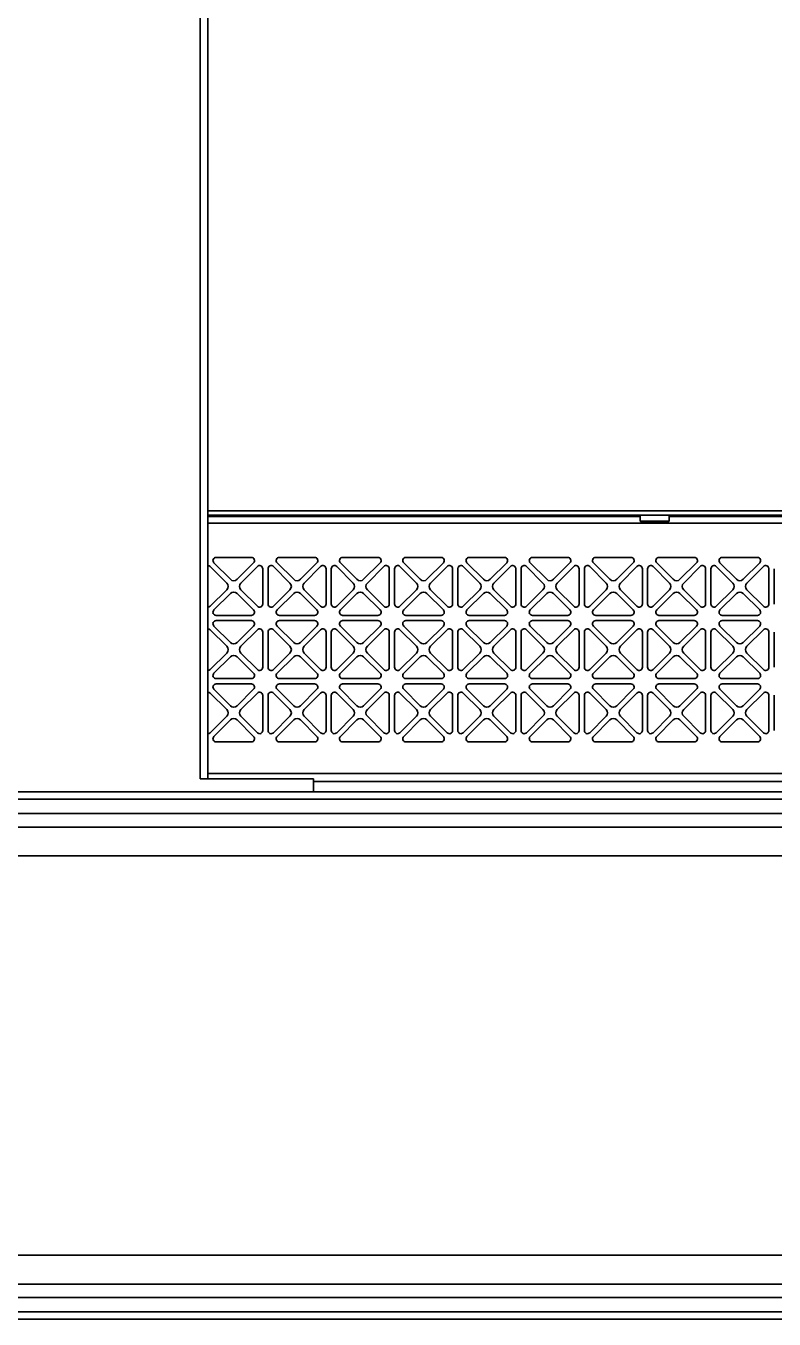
# Model space of a CAD drawing. Header units: millimetres. Extents: x 32496 to 166256, y 3504 to 23939.
# Drawn here: x 41025.6 to 41309.4, y 15003.3 to 15494 of the extents above; entities that cross this region are included whole.
import ezdxf

# ---------------------------------------------------------------- set-up
doc = ezdxf.new("R2010")
doc.units = ezdxf.units.MM
doc.layers.get('0').update_dxf_attribs({"lineweight": 35})

msp = doc.modelspace()

# ---------------------------------------------------------------- linework, layer by layer
at = {"linetype": 'Continuous'}
for p, q in [((41091.64, 17717.349), (41091.64, 15208.349)), ((41094.64, 17717.349), (41094.64, 15208.349)), ((41094.64, 15310.049), (41578.74, 15310.049)), ((41094.64, 15308.349), (41580.94, 15308.349)), ((41258.615, 15307.849), (41094.64, 15307.849)), ((41094.64, 15305.349), (41591.94, 15305.349)), ((41258.615, 15308.349), (41258.615, 15306.149)), ((41258.915, 15305.849), (41258.615, 15306.149)), ((41258.615, 15306.149), (41269.665, 15306.149)), ((41258.915, 15305.849), (41269.365, 15305.849)), ((41269.365, 15305.849), (41269.665, 15306.149)), ((41269.665, 15308.349), (41269.665, 15306.149)), ((41416.773, 15307.849), (41269.665, 15307.849)), ((41096.903, 15290.3), (41103.167, 15284.036)), ((41111.128, 15292.349), (41097.751, 15292.349)), ((41105.713, 15284.036), (41111.977, 15290.3)), ((41120.903, 15290.3), (41127.167, 15284.036)), ((41135.128, 15292.349), (41121.751, 15292.349)), ((41129.713, 15284.036), (41135.977, 15290.3)), ((41144.903, 15290.3), (41151.167, 15284.036)), ((41159.128, 15292.349), (41145.751, 15292.349)), ((41153.713, 15284.036), (41159.977, 15290.3)), ((41168.903, 15290.3), (41175.167, 15284.036)), ((41183.128, 15292.349), (41169.751, 15292.349)), ((41177.713, 15284.036), (41183.977, 15290.3)), ((41192.903, 15290.3), (41199.167, 15284.036)), ((41207.128, 15292.349), (41193.751, 15292.349)), ((41201.713, 15284.036), (41207.977, 15290.3)), ((41216.903, 15290.3), (41223.167, 15284.036)), ((41231.128, 15292.349), (41217.751, 15292.349)), ((41225.713, 15284.036), (41231.977, 15290.3)), ((41240.903, 15290.3), (41247.167, 15284.036)), ((41255.128, 15292.349), (41241.751, 15292.349)), ((41249.713, 15284.036), (41255.977, 15290.3)), ((41264.903, 15290.3), (41271.167, 15284.036)), ((41279.128, 15292.349), (41265.751, 15292.349)), ((41273.713, 15284.036), (41279.977, 15290.3)), ((41288.903, 15290.3), (41295.167, 15284.036)), ((41303.128, 15292.349), (41289.751, 15292.349)), ((41297.713, 15284.036), (41303.977, 15290.3)), ((41101.753, 15282.621), (41095.488, 15288.886)), ((41113.391, 15288.886), (41107.127, 15282.621)), ((41115.44, 15274.66), (41115.44, 15288.037)), ((41117.44, 15288.037), (41117.44, 15274.66)), ((41125.753, 15282.621), (41119.488, 15288.886)), ((41137.391, 15288.886), (41131.127, 15282.621)), ((41139.44, 15274.66), (41139.44, 15288.037)), ((41141.44, 15288.037), (41141.44, 15274.66)), ((41149.753, 15282.621), (41143.488, 15288.886)), ((41161.391, 15288.886), (41155.127, 15282.621)), ((41163.44, 15274.66), (41163.44, 15288.037)), ((41165.44, 15288.037), (41165.44, 15274.66)), ((41173.753, 15282.621), (41167.488, 15288.886)), ((41185.391, 15288.886), (41179.127, 15282.621)), ((41187.44, 15274.66), (41187.44, 15288.037)), ((41189.44, 15288.037), (41189.44, 15274.66)), ((41197.753, 15282.621), (41191.488, 15288.886)), ((41209.391, 15288.886), (41203.127, 15282.621)), ((41211.44, 15274.66), (41211.44, 15288.037)), ((41213.44, 15288.037), (41213.44, 15274.66)), ((41221.753, 15282.621), (41215.488, 15288.886)), ((41233.391, 15288.886), (41227.127, 15282.621)), ((41235.44, 15274.66), (41235.44, 15288.037)), ((41237.44, 15288.037), (41237.44, 15274.66)), ((41245.753, 15282.621), (41239.488, 15288.886)), ((41257.391, 15288.886), (41251.127, 15282.621)), ((41259.44, 15274.66), (41259.44, 15288.037)), ((41261.44, 15288.037), (41261.44, 15274.66)), ((41269.753, 15282.621), (41263.488, 15288.886)), ((41281.391, 15288.886), (41275.127, 15282.621)), ((41283.44, 15274.66), (41283.44, 15288.037)), ((41285.44, 15288.037), (41285.44, 15274.66)), ((41293.753, 15282.621), (41287.488, 15288.886)), ((41305.391, 15288.886), (41299.127, 15282.621)), ((41307.44, 15274.66), (41307.44, 15288.037)), ((41309.44, 15288.037), (41309.44, 15274.66)), ((41095.488, 15273.811), (41101.753, 15280.076)), ((41107.127, 15280.076), (41113.391, 15273.811)), ((41119.488, 15273.811), (41125.753, 15280.076)), ((41131.127, 15280.076), (41137.391, 15273.811)), ((41143.488, 15273.811), (41149.753, 15280.076)), ((41155.127, 15280.076), (41161.391, 15273.811)), ((41167.488, 15273.811), (41173.753, 15280.076)), ((41179.127, 15280.076), (41185.391, 15273.811)), ((41191.488, 15273.811), (41197.753, 15280.076)), ((41203.127, 15280.076), (41209.391, 15273.811)), ((41215.488, 15273.811), (41221.753, 15280.076)), ((41227.127, 15280.076), (41233.391, 15273.811)), ((41239.488, 15273.811), (41245.753, 15280.076)), ((41251.127, 15280.076), (41257.391, 15273.811)), ((41263.488, 15273.811), (41269.753, 15280.076)), ((41275.127, 15280.076), (41281.391, 15273.811)), ((41287.488, 15273.811), (41293.753, 15280.076)), ((41299.127, 15280.076), (41305.391, 15273.811)), ((41103.167, 15278.662), (41096.903, 15272.397)), ((41111.977, 15272.397), (41105.713, 15278.662)), ((41127.167, 15278.662), (41120.903, 15272.397)), ((41135.977, 15272.397), (41129.713, 15278.662)), ((41151.167, 15278.662), (41144.903, 15272.397)), ((41159.977, 15272.397), (41153.713, 15278.662)), ((41175.167, 15278.662), (41168.903, 15272.397)), ((41183.977, 15272.397), (41177.713, 15278.662)), ((41199.167, 15278.662), (41192.903, 15272.397)), ((41207.977, 15272.397), (41201.713, 15278.662)), ((41223.167, 15278.662), (41216.903, 15272.397)), ((41231.977, 15272.397), (41225.713, 15278.662)), ((41247.167, 15278.662), (41240.903, 15272.397)), ((41255.977, 15272.397), (41249.713, 15278.662)), ((41271.167, 15278.662), (41264.903, 15272.397)), ((41279.977, 15272.397), (41273.713, 15278.662)), ((41295.167, 15278.662), (41288.903, 15272.397)), ((41303.977, 15272.397), (41297.713, 15278.662)), ((41097.751, 15270.349), (41111.128, 15270.349)), ((41121.751, 15270.349), (41135.128, 15270.349)), ((41145.751, 15270.349), (41159.128, 15270.349)), ((41169.751, 15270.349), (41183.128, 15270.349)), ((41193.751, 15270.349), (41207.128, 15270.349)), ((41217.751, 15270.349), (41231.128, 15270.349)), ((41241.751, 15270.349), (41255.128, 15270.349)), ((41265.751, 15270.349), (41279.128, 15270.349)), ((41289.751, 15270.349), (41303.128, 15270.349)), ((41101.753, 15258.621), (41095.488, 15264.886)), ((41096.903, 15266.3), (41103.167, 15260.036)), ((41111.128, 15268.349), (41097.751, 15268.349)), ((41105.713, 15260.036), (41111.977, 15266.3)), ((41113.391, 15264.886), (41107.127, 15258.621)), ((41125.753, 15258.621), (41119.488, 15264.886)), ((41120.903, 15266.3), (41127.167, 15260.036)), ((41135.128, 15268.349), (41121.751, 15268.349)), ((41129.713, 15260.036), (41135.977, 15266.3)), ((41137.391, 15264.886), (41131.127, 15258.621)), ((41149.753, 15258.621), (41143.488, 15264.886)), ((41144.903, 15266.3), (41151.167, 15260.036)), ((41159.128, 15268.349), (41145.751, 15268.349)), ((41153.713, 15260.036), (41159.977, 15266.3)), ((41161.391, 15264.886), (41155.127, 15258.621)), ((41173.753, 15258.621), (41167.488, 15264.886)), ((41168.903, 15266.3), (41175.167, 15260.036)), ((41183.128, 15268.349), (41169.751, 15268.349)), ((41177.713, 15260.036), (41183.977, 15266.3)), ((41185.391, 15264.886), (41179.127, 15258.621)), ((41197.753, 15258.621), (41191.488, 15264.886)), ((41192.903, 15266.3), (41199.167, 15260.036)), ((41207.128, 15268.349), (41193.751, 15268.349)), ((41201.713, 15260.036), (41207.977, 15266.3)), ((41209.391, 15264.886), (41203.127, 15258.621)), ((41221.753, 15258.621), (41215.488, 15264.886)), ((41216.903, 15266.3), (41223.167, 15260.036)), ((41231.128, 15268.349), (41217.751, 15268.349)), ((41225.713, 15260.036), (41231.977, 15266.3)), ((41233.391, 15264.886), (41227.127, 15258.621)), ((41245.753, 15258.621), (41239.488, 15264.886)), ((41240.903, 15266.3), (41247.167, 15260.036)), ((41255.128, 15268.349), (41241.751, 15268.349)), ((41249.713, 15260.036), (41255.977, 15266.3)), ((41257.391, 15264.886), (41251.127, 15258.621)), ((41269.753, 15258.621), (41263.488, 15264.886)), ((41264.903, 15266.3), (41271.167, 15260.036)), ((41279.128, 15268.349), (41265.751, 15268.349)), ((41273.713, 15260.036), (41279.977, 15266.3)), ((41281.391, 15264.886), (41275.127, 15258.621)), ((41293.753, 15258.621), (41287.488, 15264.886)), ((41288.903, 15266.3), (41295.167, 15260.036)), ((41303.128, 15268.349), (41289.751, 15268.349)), ((41297.713, 15260.036), (41303.977, 15266.3)), ((41305.391, 15264.886), (41299.127, 15258.621)), ((41115.44, 15250.66), (41115.44, 15264.037)), ((41117.44, 15264.037), (41117.44, 15250.66)), ((41139.44, 15250.66), (41139.44, 15264.037)), ((41141.44, 15264.037), (41141.44, 15250.66)), ((41163.44, 15250.66), (41163.44, 15264.037)), ((41165.44, 15264.037), (41165.44, 15250.66)), ((41187.44, 15250.66), (41187.44, 15264.037)), ((41189.44, 15264.037), (41189.44, 15250.66)), ((41211.44, 15250.66), (41211.44, 15264.037)), ((41213.44, 15264.037), (41213.44, 15250.66)), ((41235.44, 15250.66), (41235.44, 15264.037)), ((41237.44, 15264.037), (41237.44, 15250.66)), ((41259.44, 15250.66), (41259.44, 15264.037)), ((41261.44, 15264.037), (41261.44, 15250.66)), ((41283.44, 15250.66), (41283.44, 15264.037)), ((41285.44, 15264.037), (41285.44, 15250.66)), ((41307.44, 15250.66), (41307.44, 15264.037)), ((41309.44, 15264.037), (41309.44, 15250.66)), ((41095.488, 15249.811), (41101.753, 15256.076)), ((41103.167, 15254.662), (41096.903, 15248.397)), ((41111.977, 15248.397), (41105.713, 15254.662)), ((41107.127, 15256.076), (41113.391, 15249.811)), ((41119.488, 15249.811), (41125.753, 15256.076)), ((41127.167, 15254.662), (41120.903, 15248.397)), ((41135.977, 15248.397), (41129.713, 15254.662)), ((41131.127, 15256.076), (41137.391, 15249.811)), ((41143.488, 15249.811), (41149.753, 15256.076)), ((41151.167, 15254.662), (41144.903, 15248.397)), ((41159.977, 15248.397), (41153.713, 15254.662)), ((41155.127, 15256.076), (41161.391, 15249.811)), ((41167.488, 15249.811), (41173.753, 15256.076)), ((41175.167, 15254.662), (41168.903, 15248.397)), ((41183.977, 15248.397), (41177.713, 15254.662)), ((41179.127, 15256.076), (41185.391, 15249.811)), ((41191.488, 15249.811), (41197.753, 15256.076)), ((41199.167, 15254.662), (41192.903, 15248.397)), ((41207.977, 15248.397), (41201.713, 15254.662)), ((41203.127, 15256.076), (41209.391, 15249.811)), ((41215.488, 15249.811), (41221.753, 15256.076)), ((41223.167, 15254.662), (41216.903, 15248.397)), ((41231.977, 15248.397), (41225.713, 15254.662)), ((41227.127, 15256.076), (41233.391, 15249.811)), ((41239.488, 15249.811), (41245.753, 15256.076)), ((41247.167, 15254.662), (41240.903, 15248.397)), ((41255.977, 15248.397), (41249.713, 15254.662)), ((41251.127, 15256.076), (41257.391, 15249.811)), ((41263.488, 15249.811), (41269.753, 15256.076)), ((41271.167, 15254.662), (41264.903, 15248.397)), ((41279.977, 15248.397), (41273.713, 15254.662)), ((41275.127, 15256.076), (41281.391, 15249.811)), ((41287.488, 15249.811), (41293.753, 15256.076)), ((41295.167, 15254.662), (41288.903, 15248.397)), ((41303.977, 15248.397), (41297.713, 15254.662)), ((41299.127, 15256.076), (41305.391, 15249.811)), ((41097.751, 15246.349), (41111.128, 15246.349)), ((41121.751, 15246.349), (41135.128, 15246.349)), ((41145.751, 15246.349), (41159.128, 15246.349)), ((41169.751, 15246.349), (41183.128, 15246.349)), ((41193.751, 15246.349), (41207.128, 15246.349)), ((41217.751, 15246.349), (41231.128, 15246.349)), ((41241.751, 15246.349), (41255.128, 15246.349)), ((41265.751, 15246.349), (41279.128, 15246.349)), ((41289.751, 15246.349), (41303.128, 15246.349)), ((41101.753, 15234.621), (41095.488, 15240.886)), ((41096.903, 15242.3), (41103.167, 15236.036)), ((41111.128, 15244.349), (41097.751, 15244.349)), ((41105.713, 15236.036), (41111.977, 15242.3)), ((41113.391, 15240.886), (41107.127, 15234.621)), ((41115.44, 15226.66), (41115.44, 15240.037)), ((41117.44, 15240.037), (41117.44, 15226.66)), ((41125.753, 15234.621), (41119.488, 15240.886)), ((41120.903, 15242.3), (41127.167, 15236.036)), ((41135.128, 15244.349), (41121.751, 15244.349)), ((41129.713, 15236.036), (41135.977, 15242.3)), ((41137.391, 15240.886), (41131.127, 15234.621)), ((41139.44, 15226.66), (41139.44, 15240.037)), ((41141.44, 15240.037), (41141.44, 15226.66)), ((41149.753, 15234.621), (41143.488, 15240.886)), ((41144.903, 15242.3), (41151.167, 15236.036)), ((41159.128, 15244.349), (41145.751, 15244.349)), ((41153.713, 15236.036), (41159.977, 15242.3)), ((41161.391, 15240.886), (41155.127, 15234.621)), ((41163.44, 15226.66), (41163.44, 15240.037)), ((41165.44, 15240.037), (41165.44, 15226.66)), ((41173.753, 15234.621), (41167.488, 15240.886)), ((41168.903, 15242.3), (41175.167, 15236.036)), ((41183.128, 15244.349), (41169.751, 15244.349)), ((41177.713, 15236.036), (41183.977, 15242.3)), ((41185.391, 15240.886), (41179.127, 15234.621)), ((41187.44, 15226.66), (41187.44, 15240.037)), ((41189.44, 15240.037), (41189.44, 15226.66)), ((41197.753, 15234.621), (41191.488, 15240.886)), ((41192.903, 15242.3), (41199.167, 15236.036)), ((41207.128, 15244.349), (41193.751, 15244.349)), ((41201.713, 15236.036), (41207.977, 15242.3)), ((41209.391, 15240.886), (41203.127, 15234.621)), ((41211.44, 15226.66), (41211.44, 15240.037)), ((41213.44, 15240.037), (41213.44, 15226.66)), ((41221.753, 15234.621), (41215.488, 15240.886)), ((41216.903, 15242.3), (41223.167, 15236.036)), ((41231.128, 15244.349), (41217.751, 15244.349)), ((41225.713, 15236.036), (41231.977, 15242.3)), ((41233.391, 15240.886), (41227.127, 15234.621)), ((41235.44, 15226.66), (41235.44, 15240.037)), ((41237.44, 15240.037), (41237.44, 15226.66)), ((41245.753, 15234.621), (41239.488, 15240.886)), ((41240.903, 15242.3), (41247.167, 15236.036)), ((41255.128, 15244.349), (41241.751, 15244.349)), ((41249.713, 15236.036), (41255.977, 15242.3)), ((41257.391, 15240.886), (41251.127, 15234.621)), ((41259.44, 15226.66), (41259.44, 15240.037)), ((41261.44, 15240.037), (41261.44, 15226.66)), ((41269.753, 15234.621), (41263.488, 15240.886)), ((41264.903, 15242.3), (41271.167, 15236.036)), ((41279.128, 15244.349), (41265.751, 15244.349)), ((41273.713, 15236.036), (41279.977, 15242.3)), ((41281.391, 15240.886), (41275.127, 15234.621)), ((41283.44, 15226.66), (41283.44, 15240.037)), ((41285.44, 15240.037), (41285.44, 15226.66)), ((41293.753, 15234.621), (41287.488, 15240.886)), ((41288.903, 15242.3), (41295.167, 15236.036)), ((41303.128, 15244.349), (41289.751, 15244.349)), ((41297.713, 15236.036), (41303.977, 15242.3)), ((41305.391, 15240.886), (41299.127, 15234.621)), ((41307.44, 15226.66), (41307.44, 15240.037)), ((41309.44, 15240.037), (41309.44, 15226.66)), ((41095.488, 15225.811), (41101.753, 15232.076)), ((41103.167, 15230.662), (41096.903, 15224.397)), ((41111.977, 15224.397), (41105.713, 15230.662)), ((41107.127, 15232.076), (41113.391, 15225.811)), ((41119.488, 15225.811), (41125.753, 15232.076)), ((41127.167, 15230.662), (41120.903, 15224.397)), ((41135.977, 15224.397), (41129.713, 15230.662)), ((41131.127, 15232.076), (41137.391, 15225.811)), ((41143.488, 15225.811), (41149.753, 15232.076)), ((41151.167, 15230.662), (41144.903, 15224.397)), ((41159.977, 15224.397), (41153.713, 15230.662)), ((41155.127, 15232.076), (41161.391, 15225.811)), ((41167.488, 15225.811), (41173.753, 15232.076)), ((41175.167, 15230.662), (41168.903, 15224.397)), ((41183.977, 15224.397), (41177.713, 15230.662)), ((41179.127, 15232.076), (41185.391, 15225.811)), ((41191.488, 15225.811), (41197.753, 15232.076)), ((41199.167, 15230.662), (41192.903, 15224.397)), ((41207.977, 15224.397), (41201.713, 15230.662)), ((41203.127, 15232.076), (41209.391, 15225.811)), ((41215.488, 15225.811), (41221.753, 15232.076)), ((41223.167, 15230.662), (41216.903, 15224.397)), ((41231.977, 15224.397), (41225.713, 15230.662)), ((41227.127, 15232.076), (41233.391, 15225.811)), ((41239.488, 15225.811), (41245.753, 15232.076)), ((41247.167, 15230.662), (41240.903, 15224.397)), ((41255.977, 15224.397), (41249.713, 15230.662)), ((41251.127, 15232.076), (41257.391, 15225.811)), ((41263.488, 15225.811), (41269.753, 15232.076)), ((41271.167, 15230.662), (41264.903, 15224.397)), ((41279.977, 15224.397), (41273.713, 15230.662)), ((41275.127, 15232.076), (41281.391, 15225.811)), ((41287.488, 15225.811), (41293.753, 15232.076)), ((41295.167, 15230.662), (41288.903, 15224.397)), ((41303.977, 15224.397), (41297.713, 15230.662)), ((41299.127, 15232.076), (41305.391, 15225.811)), ((41097.751, 15222.349), (41111.128, 15222.349)), ((41121.751, 15222.349), (41135.128, 15222.349)), ((41145.751, 15222.349), (41159.128, 15222.349)), ((41169.751, 15222.349), (41183.128, 15222.349)), ((41193.751, 15222.349), (41207.128, 15222.349)), ((41217.751, 15222.349), (41231.128, 15222.349)), ((41241.751, 15222.349), (41255.128, 15222.349)), ((41265.751, 15222.349), (41279.128, 15222.349)), ((41289.751, 15222.349), (41303.128, 15222.349)), ((41134.64, 15208.349), (41091.64, 15208.349)), ((41094.64, 15210.349), (41591.94, 15210.349)), ((41134.64, 15208.349), (41134.64, 15203.349)), ((41961.64, 15207.349), (41134.64, 15207.349)), ((41134.64, 15203.349), (40954.64, 15203.349)), ((41961.64, 15203.349), (41134.64, 15203.349)), ((51717.14, 15200.629), (40048.64, 15200.629)), ((51717.14, 15195.156), (40048.64, 15195.156)), ((51071.64, 15190.039), (40098.64, 15190.039)), ((51071.64, 15179.094), (40098.64, 15179.094)), ((52008.64, 15027.604), (40172.64, 15027.604)), ((52008.64, 15016.658), (40172.64, 15016.658)), ((52008.64, 15011.541), (40172.64, 15011.541)), ((52008.64, 15006.069), (40172.64, 15006.069)), ((52008.64, 15003.349), (40172.64, 15003.349))]:
    msp.add_line(p, q, dxfattribs=at)
for centre, radius, start, end in [((41094.64, 15288.037), 1.2, 45, 90.00083), ((41097.751, 15291.149), 1.2, 90, 225), ((41111.128, 15291.149), 1.2, 315, 90), ((41114.24, 15288.037), 1.2, 0, 135), ((41118.64, 15288.037), 1.2, 45, 180), ((41121.751, 15291.149), 1.2, 90, 225), ((41135.128, 15291.149), 1.2, 315, 90), ((41138.24, 15288.037), 1.2, 0, 135), ((41142.64, 15288.037), 1.2, 45, 180), ((41145.751, 15291.149), 1.2, 90, 225), ((41159.128, 15291.149), 1.2, 315, 90), ((41162.24, 15288.037), 1.2, 0, 135), ((41166.64, 15288.037), 1.2, 45, 180), ((41169.751, 15291.149), 1.2, 90, 225), ((41183.128, 15291.149), 1.2, 315, 90), ((41186.24, 15288.037), 1.2, 0, 135), ((41190.64, 15288.037), 1.2, 45, 180), ((41193.751, 15291.149), 1.2, 90, 225), ((41207.128, 15291.149), 1.2, 315, 90), ((41210.24, 15288.037), 1.2, 0, 135), ((41214.64, 15288.037), 1.2, 45, 180), ((41217.751, 15291.149), 1.2, 90, 225), ((41231.128, 15291.149), 1.2, 315, 90), ((41234.24, 15288.037), 1.2, 0, 135), ((41238.64, 15288.037), 1.2, 45, 180), ((41241.751, 15291.149), 1.2, 90, 225), ((41255.128, 15291.149), 1.2, 315, 90), ((41258.24, 15288.037), 1.2, 0, 135), ((41262.64, 15288.037), 1.2, 45, 180), ((41265.751, 15291.149), 1.2, 90, 225), ((41279.128, 15291.149), 1.2, 315, 90), ((41282.24, 15288.037), 1.2, 0, 135), ((41286.64, 15288.037), 1.2, 45, 180), ((41289.751, 15291.149), 1.2, 90, 225), ((41303.128, 15291.149), 1.2, 315, 90), ((41306.24, 15288.037), 1.2, 0, 135), ((41100.48, 15281.349), 1.8, 315, 45), ((41104.44, 15285.308), 1.8, 225, 315), ((41104.44, 15277.389), 1.8, 45, 135), ((41108.4, 15281.349), 1.8, 135, 225), ((41124.48, 15281.349), 1.8, 315, 45), ((41128.44, 15285.308), 1.8, 225, 315), ((41128.44, 15277.389), 1.8, 45, 135), ((41132.4, 15281.349), 1.8, 135, 225), ((41148.48, 15281.349), 1.8, 315, 45), ((41152.44, 15285.308), 1.8, 225, 315), ((41152.44, 15277.389), 1.8, 45, 135), ((41156.4, 15281.349), 1.8, 135, 225), ((41172.48, 15281.349), 1.8, 315, 45), ((41176.44, 15285.308), 1.8, 225, 315), ((41176.44, 15277.389), 1.8, 45, 135), ((41180.4, 15281.349), 1.8, 135, 225), ((41196.48, 15281.349), 1.8, 315, 45), ((41200.44, 15285.308), 1.8, 225, 315), ((41200.44, 15277.389), 1.8, 45, 135), ((41204.4, 15281.349), 1.8, 135, 225), ((41220.48, 15281.349), 1.8, 315, 45), ((41224.44, 15285.308), 1.8, 225, 315), ((41224.44, 15277.389), 1.8, 45, 135), ((41228.4, 15281.349), 1.8, 135, 225), ((41244.48, 15281.349), 1.8, 315, 45), ((41248.44, 15285.308), 1.8, 225, 315), ((41248.44, 15277.389), 1.8, 45, 135), ((41252.4, 15281.349), 1.8, 135, 225), ((41268.48, 15281.349), 1.8, 315, 45), ((41272.44, 15285.308), 1.8, 225, 315), ((41272.44, 15277.389), 1.8, 45, 135), ((41276.4, 15281.349), 1.8, 135, 225), ((41292.48, 15281.349), 1.8, 315, 45), ((41296.44, 15285.308), 1.8, 225, 315), ((41296.44, 15277.389), 1.8, 45, 135), ((41300.4, 15281.349), 1.8, 135, 225), ((41114.24, 15274.66), 1.2, 225, 0), ((41118.64, 15274.66), 1.2, 180, 315), ((41138.24, 15274.66), 1.2, 225, 0), ((41142.64, 15274.66), 1.2, 180, 315), ((41162.24, 15274.66), 1.2, 225, 0), ((41166.64, 15274.66), 1.2, 180, 315), ((41186.24, 15274.66), 1.2, 225, 0), ((41190.64, 15274.66), 1.2, 180, 315), ((41210.24, 15274.66), 1.2, 225, 0), ((41214.64, 15274.66), 1.2, 180, 315), ((41234.24, 15274.66), 1.2, 225, 0), ((41238.64, 15274.66), 1.2, 180, 315), ((41258.24, 15274.66), 1.2, 225, 0), ((41262.64, 15274.66), 1.2, 180, 315), ((41282.24, 15274.66), 1.2, 225, 0), ((41286.64, 15274.66), 1.2, 180, 315), ((41306.24, 15274.66), 1.2, 225, 0), ((41094.64, 15274.66), 1.2, 269.99918, 315), ((41097.751, 15271.549), 1.2, 135, 270), ((41111.128, 15271.549), 1.2, 270, 45), ((41121.751, 15271.549), 1.2, 135, 270), ((41135.128, 15271.549), 1.2, 270, 45), ((41145.751, 15271.549), 1.2, 135, 270), ((41159.128, 15271.549), 1.2, 270, 45), ((41169.751, 15271.549), 1.2, 135, 270), ((41183.128, 15271.549), 1.2, 270, 45), ((41193.751, 15271.549), 1.2, 135, 270), ((41207.128, 15271.549), 1.2, 270, 45), ((41217.751, 15271.549), 1.2, 135, 270), ((41231.128, 15271.549), 1.2, 270, 45), ((41241.751, 15271.549), 1.2, 135, 270), ((41255.128, 15271.549), 1.2, 270, 45), ((41265.751, 15271.549), 1.2, 135, 270), ((41279.128, 15271.549), 1.2, 270, 45), ((41289.751, 15271.549), 1.2, 135, 270), ((41303.128, 15271.549), 1.2, 270, 45), ((41094.64, 15264.037), 1.2, 45, 90.00083), ((41097.751, 15267.149), 1.2, 90, 225), ((41111.128, 15267.149), 1.2, 315, 90), ((41114.24, 15264.037), 1.2, 0, 135), ((41118.64, 15264.037), 1.2, 45, 180), ((41121.751, 15267.149), 1.2, 90, 225), ((41135.128, 15267.149), 1.2, 315, 90), ((41138.24, 15264.037), 1.2, 0, 135), ((41142.64, 15264.037), 1.2, 45, 180), ((41145.751, 15267.149), 1.2, 90, 225), ((41159.128, 15267.149), 1.2, 315, 90), ((41162.24, 15264.037), 1.2, 0, 135), ((41166.64, 15264.037), 1.2, 45, 180), ((41169.751, 15267.149), 1.2, 90, 225), ((41183.128, 15267.149), 1.2, 315, 90), ((41186.24, 15264.037), 1.2, 0, 135), ((41190.64, 15264.037), 1.2, 45, 180), ((41193.751, 15267.149), 1.2, 90, 225), ((41207.128, 15267.149), 1.2, 315, 90), ((41210.24, 15264.037), 1.2, 0, 135), ((41214.64, 15264.037), 1.2, 45, 180), ((41217.751, 15267.149), 1.2, 90, 225), ((41231.128, 15267.149), 1.2, 315, 90), ((41234.24, 15264.037), 1.2, 0, 135), ((41238.64, 15264.037), 1.2, 45, 180), ((41241.751, 15267.149), 1.2, 90, 225), ((41255.128, 15267.149), 1.2, 315, 90), ((41258.24, 15264.037), 1.2, 0, 135), ((41262.64, 15264.037), 1.2, 45, 180), ((41265.751, 15267.149), 1.2, 90, 225), ((41279.128, 15267.149), 1.2, 315, 90), ((41282.24, 15264.037), 1.2, 0, 135), ((41286.64, 15264.037), 1.2, 45, 180), ((41289.751, 15267.149), 1.2, 90, 225), ((41303.128, 15267.149), 1.2, 315, 90), ((41306.24, 15264.037), 1.2, 0, 135), ((41104.44, 15261.308), 1.8, 225, 315), ((41128.44, 15261.308), 1.8, 225, 315), ((41152.44, 15261.308), 1.8, 225, 315), ((41176.44, 15261.308), 1.8, 225, 315), ((41200.44, 15261.308), 1.8, 225, 315), ((41224.44, 15261.308), 1.8, 225, 315), ((41248.44, 15261.308), 1.8, 225, 315), ((41272.44, 15261.308), 1.8, 225, 315), ((41296.44, 15261.308), 1.8, 225, 315), ((41100.48, 15257.349), 1.8, 315, 45), ((41104.44, 15253.389), 1.8, 45, 135), ((41108.4, 15257.349), 1.8, 135, 225), ((41124.48, 15257.349), 1.8, 315, 45), ((41128.44, 15253.389), 1.8, 45, 135), ((41132.4, 15257.349), 1.8, 135, 225), ((41148.48, 15257.349), 1.8, 315, 45), ((41152.44, 15253.389), 1.8, 45, 135), ((41156.4, 15257.349), 1.8, 135, 225), ((41172.48, 15257.349), 1.8, 315, 45), ((41176.44, 15253.389), 1.8, 45, 135), ((41180.4, 15257.349), 1.8, 135, 225), ((41196.48, 15257.349), 1.8, 315, 45), ((41200.44, 15253.389), 1.8, 45, 135), ((41204.4, 15257.349), 1.8, 135, 225), ((41220.48, 15257.349), 1.8, 315, 45), ((41224.44, 15253.389), 1.8, 45, 135), ((41228.4, 15257.349), 1.8, 135, 225), ((41244.48, 15257.349), 1.8, 315, 45), ((41248.44, 15253.389), 1.8, 45, 135), ((41252.4, 15257.349), 1.8, 135, 225), ((41268.48, 15257.349), 1.8, 315, 45), ((41272.44, 15253.389), 1.8, 45, 135), ((41276.4, 15257.349), 1.8, 135, 225), ((41292.48, 15257.349), 1.8, 315, 45), ((41296.44, 15253.389), 1.8, 45, 135), ((41300.4, 15257.349), 1.8, 135, 225), ((41094.64, 15250.66), 1.2, 269.99918, 315), ((41114.24, 15250.66), 1.2, 225, 0), ((41118.64, 15250.66), 1.2, 180, 315), ((41138.24, 15250.66), 1.2, 225, 0), ((41142.64, 15250.66), 1.2, 180, 315), ((41162.24, 15250.66), 1.2, 225, 0), ((41166.64, 15250.66), 1.2, 180, 315), ((41186.24, 15250.66), 1.2, 225, 0), ((41190.64, 15250.66), 1.2, 180, 315), ((41210.24, 15250.66), 1.2, 225, 0), ((41214.64, 15250.66), 1.2, 180, 315), ((41234.24, 15250.66), 1.2, 225, 0), ((41238.64, 15250.66), 1.2, 180, 315), ((41258.24, 15250.66), 1.2, 225, 0), ((41262.64, 15250.66), 1.2, 180, 315), ((41282.24, 15250.66), 1.2, 225, 0), ((41286.64, 15250.66), 1.2, 180, 315), ((41306.24, 15250.66), 1.2, 225, 0), ((41097.751, 15247.549), 1.2, 135, 270), ((41111.128, 15247.549), 1.2, 270, 45), ((41121.751, 15247.549), 1.2, 135, 270), ((41135.128, 15247.549), 1.2, 270, 45), ((41145.751, 15247.549), 1.2, 135, 270), ((41159.128, 15247.549), 1.2, 270, 45), ((41169.751, 15247.549), 1.2, 135, 270), ((41183.128, 15247.549), 1.2, 270, 45), ((41193.751, 15247.549), 1.2, 135, 270), ((41207.128, 15247.549), 1.2, 270, 45), ((41217.751, 15247.549), 1.2, 135, 270), ((41231.128, 15247.549), 1.2, 270, 45), ((41241.751, 15247.549), 1.2, 135, 270), ((41255.128, 15247.549), 1.2, 270, 45), ((41265.751, 15247.549), 1.2, 135, 270), ((41279.128, 15247.549), 1.2, 270, 45), ((41289.751, 15247.549), 1.2, 135, 270), ((41303.128, 15247.549), 1.2, 270, 45), ((41094.64, 15240.037), 1.2, 45, 90.00083), ((41097.751, 15243.149), 1.2, 90, 225), ((41111.128, 15243.149), 1.2, 315, 90), ((41114.24, 15240.037), 1.2, 0, 135), ((41118.64, 15240.037), 1.2, 45, 180), ((41121.751, 15243.149), 1.2, 90, 225), ((41135.128, 15243.149), 1.2, 315, 90), ((41138.24, 15240.037), 1.2, 0, 135), ((41142.64, 15240.037), 1.2, 45, 180), ((41145.751, 15243.149), 1.2, 90, 225), ((41159.128, 15243.149), 1.2, 315, 90), ((41162.24, 15240.037), 1.2, 0, 135), ((41166.64, 15240.037), 1.2, 45, 180), ((41169.751, 15243.149), 1.2, 90, 225), ((41183.128, 15243.149), 1.2, 315, 90), ((41186.24, 15240.037), 1.2, 0, 135), ((41190.64, 15240.037), 1.2, 45, 180), ((41193.751, 15243.149), 1.2, 90, 225), ((41207.128, 15243.149), 1.2, 315, 90), ((41210.24, 15240.037), 1.2, 0, 135), ((41214.64, 15240.037), 1.2, 45, 180), ((41217.751, 15243.149), 1.2, 90, 225), ((41231.128, 15243.149), 1.2, 315, 90), ((41234.24, 15240.037), 1.2, 0, 135), ((41238.64, 15240.037), 1.2, 45, 180), ((41241.751, 15243.149), 1.2, 90, 225), ((41255.128, 15243.149), 1.2, 315, 90), ((41258.24, 15240.037), 1.2, 0, 135), ((41262.64, 15240.037), 1.2, 45, 180), ((41265.751, 15243.149), 1.2, 90, 225), ((41279.128, 15243.149), 1.2, 315, 90), ((41282.24, 15240.037), 1.2, 0, 135), ((41286.64, 15240.037), 1.2, 45, 180), ((41289.751, 15243.149), 1.2, 90, 225), ((41303.128, 15243.149), 1.2, 315, 90), ((41306.24, 15240.037), 1.2, 0, 135), ((41104.44, 15237.308), 1.8, 225, 315), ((41128.44, 15237.308), 1.8, 225, 315), ((41152.44, 15237.308), 1.8, 225, 315), ((41176.44, 15237.308), 1.8, 225, 315), ((41200.44, 15237.308), 1.8, 225, 315), ((41224.44, 15237.308), 1.8, 225, 315), ((41248.44, 15237.308), 1.8, 225, 315), ((41272.44, 15237.308), 1.8, 225, 315), ((41296.44, 15237.308), 1.8, 225, 315), ((41100.48, 15233.349), 1.8, 315, 45), ((41104.44, 15229.389), 1.8, 45, 135), ((41108.4, 15233.349), 1.8, 135, 225), ((41124.48, 15233.349), 1.8, 315, 45), ((41128.44, 15229.389), 1.8, 45, 135), ((41132.4, 15233.349), 1.8, 135, 225), ((41148.48, 15233.349), 1.8, 315, 45), ((41152.44, 15229.389), 1.8, 45, 135), ((41156.4, 15233.349), 1.8, 135, 225), ((41172.48, 15233.349), 1.8, 315, 45), ((41176.44, 15229.389), 1.8, 45, 135), ((41180.4, 15233.349), 1.8, 135, 225), ((41196.48, 15233.349), 1.8, 315, 45), ((41200.44, 15229.389), 1.8, 45, 135), ((41204.4, 15233.349), 1.8, 135, 225), ((41220.48, 15233.349), 1.8, 315, 45), ((41224.44, 15229.389), 1.8, 45, 135), ((41228.4, 15233.349), 1.8, 135, 225), ((41244.48, 15233.349), 1.8, 315, 45), ((41248.44, 15229.389), 1.8, 45, 135), ((41252.4, 15233.349), 1.8, 135, 225), ((41268.48, 15233.349), 1.8, 315, 45), ((41272.44, 15229.389), 1.8, 45, 135), ((41276.4, 15233.349), 1.8, 135, 225), ((41292.48, 15233.349), 1.8, 315, 45), ((41296.44, 15229.389), 1.8, 45, 135), ((41300.4, 15233.349), 1.8, 135, 225), ((41094.64, 15226.66), 1.2, 269.99918, 315), ((41114.24, 15226.66), 1.2, 225, 0), ((41118.64, 15226.66), 1.2, 180, 315), ((41138.24, 15226.66), 1.2, 225, 0), ((41142.64, 15226.66), 1.2, 180, 315), ((41162.24, 15226.66), 1.2, 225, 0), ((41166.64, 15226.66), 1.2, 180, 315), ((41186.24, 15226.66), 1.2, 225, 0), ((41190.64, 15226.66), 1.2, 180, 315), ((41210.24, 15226.66), 1.2, 225, 0), ((41214.64, 15226.66), 1.2, 180, 315), ((41234.24, 15226.66), 1.2, 225, 0), ((41238.64, 15226.66), 1.2, 180, 315), ((41258.24, 15226.66), 1.2, 225, 0), ((41262.64, 15226.66), 1.2, 180, 315), ((41282.24, 15226.66), 1.2, 225, 0), ((41286.64, 15226.66), 1.2, 180, 315), ((41306.24, 15226.66), 1.2, 225, 0), ((41097.751, 15223.549), 1.2, 135, 270), ((41111.128, 15223.549), 1.2, 270, 45), ((41121.751, 15223.549), 1.2, 135, 270), ((41135.128, 15223.549), 1.2, 270, 45), ((41145.751, 15223.549), 1.2, 135, 270), ((41159.128, 15223.549), 1.2, 270, 45), ((41169.751, 15223.549), 1.2, 135, 270), ((41183.128, 15223.549), 1.2, 270, 45), ((41193.751, 15223.549), 1.2, 135, 270), ((41207.128, 15223.549), 1.2, 270, 45), ((41217.751, 15223.549), 1.2, 135, 270), ((41231.128, 15223.549), 1.2, 270, 45), ((41241.751, 15223.549), 1.2, 135, 270), ((41255.128, 15223.549), 1.2, 270, 45), ((41265.751, 15223.549), 1.2, 135, 270), ((41279.128, 15223.549), 1.2, 270, 45), ((41289.751, 15223.549), 1.2, 135, 270), ((41303.128, 15223.549), 1.2, 270, 45)]:
    msp.add_arc(centre, radius, start, end, dxfattribs=at)

doc.saveas('drawing.dxf')
